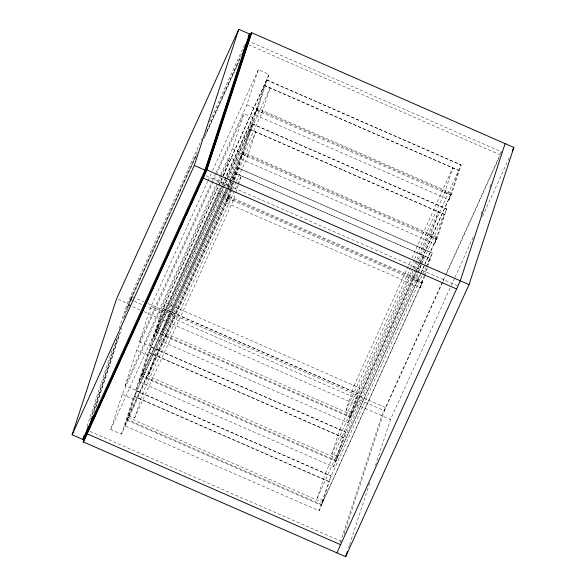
<?xml version="1.0" encoding="UTF-8"?>
<svg xmlns="http://www.w3.org/2000/svg" width="586" height="586" viewBox="0 0 586 586"><rect width="100%" height="100%" fill="white"/><g stroke="black" fill="none" stroke-linecap="round" stroke-linejoin="round"><path stroke-width="0.44" stroke-dasharray="2.93 2.2" d="M87.08 426.462L112.585 348.421M119.105 328.482L127.323 303.336L202.338 137.9M90.588 419.29L116.695 339.411M123.507 318.572L128.048 304.683L197.856 150.727M92.581 414.207L118.401 335.199M124.364 316.96L128.334 304.808L197.196 153.063M94.002 411.995L119.83 332.987M127.206 310.412L131.747 296.516L143.746 301.768M95.716 407.783L121.822 327.904M128.634 307.064L132.04 296.648M231.302 189.776L228.774 197.497L121.441 434.204L110.747 429.531L122.247 394.349L220.512 177.646M231.052 180.202L135.813 390.239L125.118 385.559L136.619 350.384L215.985 175.353M222.746 186.238L150.184 346.267L139.49 341.587L150.99 306.412L207.678 181.389M121.441 434.204L132.941 399.029L227.8 189.827M135.813 390.239L147.313 355.057L222.9 188.362M150.184 346.267L161.677 311.093L218.373 186.07M124.73 425.729L134.326 396.356L328.731 481.421L319.128 510.794L124.73 425.729L127.199 420.287L136.794 390.913L331.2 475.978L321.597 505.352L319.128 510.794M139.102 381.757L148.698 352.384L343.103 437.449L333.5 466.822L139.102 381.757L141.57 376.315L151.166 346.949L345.572 432.007L335.968 461.38L333.5 466.822M153.473 337.792L163.069 308.419L357.475 393.477L347.872 422.85L153.473 337.792L155.942 332.35L165.538 302.977L359.907 388.144M127.235 419.459L228.269 196.061L422.674 281.126L421.979 283.236L321.641 504.524L127.235 419.459L228.269 196.061M420.887 273.376L336.012 460.552L141.607 375.494L242.641 152.089L437.046 237.154L425.033 264.22M416.397 271.003L350.384 416.587L155.979 331.522L257.012 108.124L451.418 193.182L420.543 261.847M128.752 415.54L134.582 418.089L142.625 393.47M143.123 371.568L148.954 374.117L156.997 349.498M157.495 327.596L163.326 330.152L171.368 305.526M110.747 429.531L218.08 192.816L220.607 185.095M220.885 184.238L222.57 179.089M223.691 175.661L229.58 157.641L240.275 162.322L234.385 180.341M220.739 174.687L232.452 148.851L243.952 113.677L254.646 118.35L243.146 153.525L231.433 179.367M216.212 172.394L246.823 104.879L258.323 69.705L269.018 74.385L257.518 109.56L226.907 177.067M424.733 276.218L420.294 287.689L225.896 202.624L229.661 191.109M229.932 190.267L235.491 173.251L429.897 258.316L424.235 275.632M240.267 158.652L249.863 129.279L444.269 214.344L434.666 243.717L240.267 158.652L242.736 153.21L252.332 123.844L446.737 208.902L437.134 238.275L434.666 243.717M254.639 114.688L264.235 85.314L458.64 170.372L449.037 199.745L254.639 114.688L257.108 109.245L266.703 79.872L461.109 164.937L451.506 194.303L449.037 199.745M230.635 179.162L242.641 152.089M222.372 185.103L257.012 108.124M225.896 202.624L230.335 191.153M230.613 190.296L232.862 183.411M233.99 179.968L237.96 167.808L432.365 252.874L428.388 265.026M231.58 188.919L234.107 181.199M134.582 418.089L233.279 200.427L235.491 193.666M235.762 192.816L238.253 185.205M238.531 184.363L241.329 175.8L142.596 393.572M236.348 181.382L247.651 156.455L255.701 131.835L233.814 180.122M228.115 187.256L262.023 112.49L270.073 87.863L229.353 177.697M323.15 500.598L317.319 498.049L325.369 473.429M337.521 456.633L331.691 454.077L339.741 429.457M351.893 412.661L346.062 410.112L354.112 385.485M321.641 504.524L422.674 281.126M336.012 460.552L437.046 237.154M350.384 416.587L451.418 193.182M347.872 422.85L350.34 417.408L359.943 388.042M317.319 498.049L416.016 280.386L418.228 273.625M418.507 272.776L420.99 265.165M421.268 264.323L424.066 255.76L417.628 269.992M419.085 261.341L430.388 236.414L438.438 211.795L416.551 260.081M414.624 258.909L444.759 192.45L452.81 167.823L411.709 258.485M420.294 287.689L424.059 276.174M425.018 275.361L427.267 268.476M340.305 542.453L381.742 415.686L501.411 151.774L249.68 41.621M344.011 534.293L385.442 407.526L147.928 303.599M348.487 548.02L349.337 545.412M349.622 544.548L370.059 482.029M375.45 465.533L390.488 419.517L450.854 286.386M480.981 214.286L482.117 210.814M489.779 187.366L490.914 183.894M500.898 153.356L501.411 151.774M209.502 122.1L244.56 44.785M206.543 131.572L241.674 54.095M204.946 135.864L240.26 58.095M131 299.812L196.354 155.686M204.287 138.193L238.663 62.387M208.059 180.554L211.085 173.888M212.593 170.555L258.323 69.705M139.49 341.587L212.059 181.557M212.432 180.73L215.838 173.222M216.366 174.518L243.952 113.677M125.118 385.559L216.959 183.022M217.34 182.187L220.358 175.522M220.885 176.811L229.58 157.641M218.746 185.235L269.018 74.385M266.703 79.872L163.04 308.522L357.438 393.587L461.109 164.937M155.979 331.522L221.991 185.938M223.127 185.403L226.526 177.902M223.273 187.535L226.679 180.027M227.053 179.199L254.646 118.35M223.12 188.267L148.668 352.494L343.066 437.559L417.525 273.332M223.464 187.542L252.332 123.844M171.339 305.636L224.108 189.219M225.581 186.004L227.881 180.913M141.607 375.494L225.727 189.974M227.236 186.648L230.254 179.99M163.326 330.152L227.742 188.091M228.181 188.992L240.275 162.322M227.961 189.864L134.297 396.458L328.695 481.524L425.751 267.45M228.306 189.139L231.353 182.393M232.825 179.169L237.96 167.808M156.967 349.6L233.47 180.847M148.954 374.117L232.203 190.516M232.583 189.688L235.975 182.209M354.076 385.595L411.372 259.21M346.062 410.112L410.478 268.044M410.859 267.216L414.243 259.737M339.704 429.56L412.441 269.113M412.786 268.388L416.214 260.807M331.691 454.077L414.947 270.476M415.32 269.648L418.712 262.169M416.771 270.168L420.169 262.682M325.333 473.532L417.283 270.717M417.862 272.607L446.737 208.902M421.261 272.541L424.66 265.055M426.095 266.725L432.365 252.874M442.584 282.393L384.409 410.691L146.896 306.764M442.957 281.566L445.228 276.563M446.737 273.23L499.624 156.601M451.235 285.558L454.626 278.064M455.007 277.237L473.869 235.631M482.549 216.498L509.71 156.587M248.647 44.785L500.378 154.938M266.674 79.974L461.072 165.04M264.205 85.417L458.604 170.482M257.108 109.245L451.506 194.303M246.823 104.879L257.518 109.56M256.192 109.934L262.023 112.49M444.759 192.45L450.59 194.999M256.324 110.234L450.722 195.292M252.302 123.946L446.7 209.012M249.834 129.389L444.232 214.454M242.736 153.21L437.134 238.275M232.452 148.851L243.146 153.525M241.82 153.906L247.651 156.455M430.388 236.414L436.218 238.971M241.952 154.199L436.35 239.264M237.931 167.918L432.329 252.976M235.462 173.353L429.86 258.419M205.876 175.639L457.607 285.792M228.364 197.182L422.762 282.247M218.08 192.816L228.774 197.497M227.449 197.878L233.279 200.427M416.016 280.386L421.847 282.935M227.58 198.171L421.979 283.236M150.99 306.412L161.677 311.093M130.715 299.68L133.513 300.911M134.348 301.277L141.878 304.566M118.277 299.38L127.323 303.336M128.048 304.683L140.047 309.928M144.229 311.759L390.488 419.517M156.667 329.413L351.073 414.478M155.942 332.35L350.34 417.408M151.137 347.051L345.535 432.116M136.619 350.384L147.313 355.057M142.295 373.385L336.701 458.442M141.57 376.315L335.968 461.38M136.765 391.023L331.163 476.081M122.247 394.349L132.941 399.029M127.924 417.349L322.329 502.414M127.199 420.287L321.597 505.352M89.907 431.399L341.638 541.545"/><path stroke-width="0.88" d="M72.137 434.79L116.629 298.655L238.773 29.3L249.46 33.981L204.968 170.108L82.831 439.463L72.137 434.79L194.274 165.428L238.773 29.3M82.831 439.463L84.245 435.134M245.073 46.594L251.416 32.604L513.863 147.438L469.02 284.62L345.652 556.7L83.205 441.866L88.032 427.106M86.904 431.574L83.498 441.99L206.873 169.911L251.709 32.728L250.229 35.995M92.017 418.074L86.911 433.706L340.605 544.709M88.332 430.358L93.159 415.599M203.174 178.078L247.724 41.76M83.205 441.866L206.58 169.786L251.416 32.604M345.652 556.7L347.351 551.492M505.117 143.607L460.274 280.797L336.899 552.869M248.332 36.471L249.46 33.981M243.659 50.594L246.977 44.06L242.443 54.051M247.255 42.558L247.717 40.764L202.881 177.946L456.575 288.957M248.376 40.075L249.49 37.629M87.944 430.534L203.913 174.782L201.562 180.744M88.237 430.666L92.39 421.502M93.145 419.832L97.679 409.841M98.433 408.171L104.103 395.675M104.857 394.012L109.392 384.013M110.146 382.343L121.097 358.185M121.851 356.522L126.386 346.524M127.14 344.861L138.098 320.696M138.853 319.033L143.387 309.034M144.141 307.372L155.1 283.206M155.854 281.544L166.805 257.386M167.559 255.716L172.094 245.724M172.848 244.054L183.806 219.897M184.561 218.226L189.095 208.235M189.849 206.565L200.808 182.407M512.354 150.763L513.863 147.438M206.58 169.786L469.02 284.62M194.274 165.428L204.968 170.108M143.548 305.299L145.218 306.031"/></g></svg>
